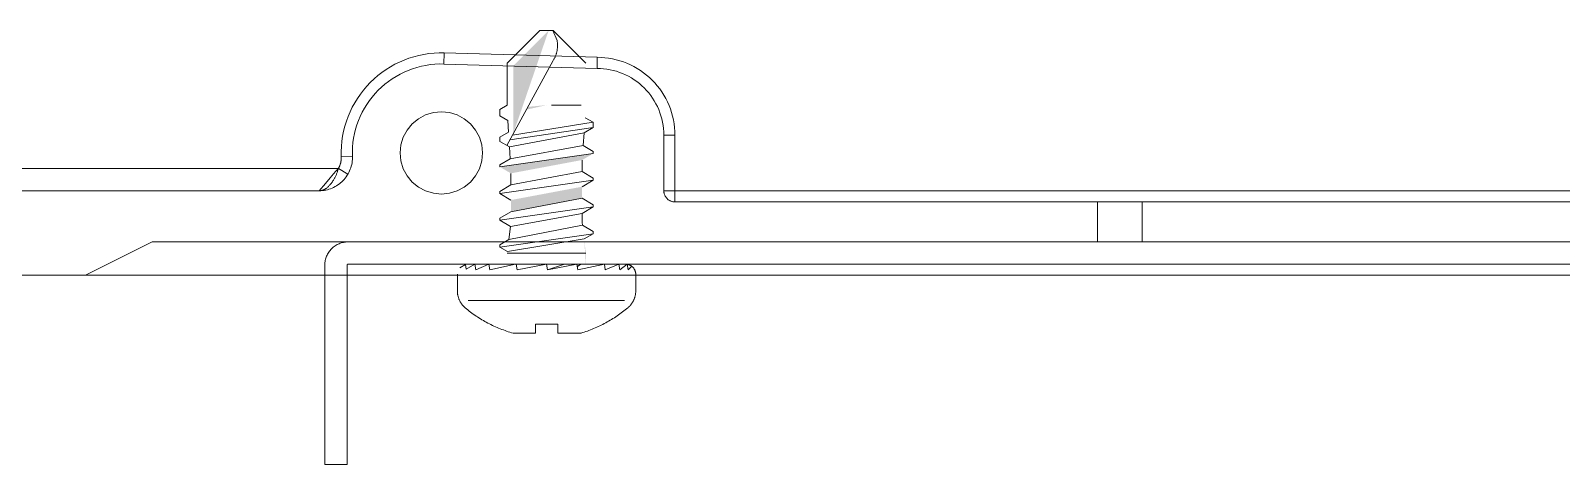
# Model space of a CAD drawing. Header units: metres. Extents: x 1838950 to 1842843, y 5171318 to 5174224.
# Drawn here: x 1841251.1811 to 1841251.2499, y 5171396.3115 to 5171396.331 of the extents above; entities that cross this region are included whole.
import ezdxf

# ---------------------------------------------------------------- set-up
doc = ezdxf.new("R2010")
doc.units = ezdxf.units.M
doc.header["$LTSCALE"] = 0.0254
doc.layers.add('00 CHAZAL Coupe A.5', color=7, linetype='Continuous', lineweight=18)

# ---------------------------------------------------------------- blocks, each defined once
blk = doc.blocks.new('Groupe-1802-1')
at = {"layer": '00 CHAZAL Coupe A.5', "color": 7, "linetype": 'Continuous', "lineweight": 5}
for p, q in [((1841251.204076, 5171396.330988), (1841251.204491, 5171396.330988)), ((1841251.204283, 5171396.330988), (1841251.204583, 5171396.330988)), ((1841251.206562, 5171396.329788), (1841251.206555, 5171396.329288)), ((1841251.205835, 5171396.327638), (1841251.2045, 5171396.327638)), ((1841251.202627, 5171396.326072), (1841251.206383, 5171396.326625)), ((1841251.206383, 5171396.326865), (1841251.206021, 5171396.327074)), ((1841251.20593, 5171396.325821), (1841251.205972, 5171396.326387)), ((1841251.210055, 5171396.326288), (1841251.209555, 5171396.326288)), ((1841251.205883, 5171396.324648), (1841251.205883, 5171396.325171)), ((1841251.194924, 5171396.324788), (1841251.161555, 5171396.324788)), ((1841251.205883, 5171396.323971), (1841251.206383, 5171396.324259)), ((1841251.262892, 5171396.323788), (1841251.209555, 5171396.323788)), ((1841251.202683, 5171396.323371), (1841251.202183, 5171396.323659)), ((1841251.262892, 5171396.323288), (1841251.210055, 5171396.323288)), ((1841251.229055, 5171396.321488), (1841251.229055, 5171396.323288)), ((1841251.231055, 5171396.321488), (1841251.231055, 5171396.323288)), ((1841251.205883, 5171396.322771), (1841251.206383, 5171396.323059)), ((1841251.202183, 5171396.321259), (1841251.206383, 5171396.321859)), ((1841251.202661, 5171396.322184), (1841251.20259, 5171396.321594)), ((1841251.202517, 5171396.320988), (1841251.20605, 5171396.320988)), ((1841251.202746, 5171396.320488), (1841251.202751, 5171396.320459)), ((1841251.205649, 5171396.320488), (1841251.204327, 5171396.320237)), ((1841251.205667, 5171396.320383), (1841251.205821, 5171396.320488)), ((1841251.200273, 5171396.319441), (1841251.200273, 5171396.319988)), ((1841251.208293, 5171396.319441), (1841251.208293, 5171396.319988)), ((1841251.20076, 5171396.318854), (1841251.207787, 5171396.318854))]:
    blk.add_line(p, q, dxfattribs=at)
at = {"layer": '00 CHAZAL Coupe A.5', "color": 7, "linetype": 'Continuous', "lineweight": 5, "flags": 128}
for points in [[(1841251.269455, 5171396.319988), (1841251.173006, 5171396.319988)], [(1841251.265384, 5171396.321488), (1841251.186555, 5171396.321488), (1841251.183555, 5171396.319988)], [(1841251.202615, 5171396.325758), (1841251.202183, 5171396.326007), (1841251.202183, 5171396.326201), (1841251.202576, 5171396.326428), (1841251.202546, 5171396.326954), (1841251.202183, 5171396.327164), (1841251.202183, 5171396.327445), (1841251.202517, 5171396.327638), (1841251.202517, 5171396.329521), (1841251.203983, 5171396.330988), (1841251.204583, 5171396.330988), (1841251.20605, 5171396.329521)], [(1841251.204572, 5171396.330988), (1841251.204757, 5171396.330543), (1841251.204761, 5171396.330514), (1841251.204766, 5171396.330485), (1841251.204769, 5171396.330457), (1841251.204772, 5171396.330427), (1841251.204774, 5171396.330398), (1841251.204775, 5171396.330369), (1841251.204776, 5171396.33034), (1841251.204776, 5171396.330311), (1841251.204776, 5171396.330282), (1841251.204774, 5171396.330253), (1841251.204772, 5171396.330224), (1841251.20477, 5171396.330194), (1841251.204767, 5171396.330165), (1841251.204763, 5171396.330137), (1841251.204758, 5171396.330108), (1841251.204753, 5171396.330079), (1841251.204747, 5171396.33005), (1841251.204741, 5171396.330022), (1841251.204733, 5171396.329994), (1841251.204726, 5171396.329966), (1841251.204717, 5171396.329938), (1841251.204708, 5171396.32991), (1841251.204698, 5171396.329882), (1841251.204688, 5171396.329855), (1841251.204677, 5171396.329828), (1841251.204666, 5171396.329801), (1841251.204653, 5171396.329775), (1841251.204641, 5171396.329749), (1841251.204627, 5171396.329723), (1841251.204613, 5171396.329697), (1841251.204599, 5171396.329672), (1841251.204584, 5171396.329647), (1841251.202494, 5171396.325828)], [(1841251.194319, 5171396.311488), (1841251.195319, 5171396.311488), (1841251.195319, 5171396.320456), (1841251.195319, 5171396.320457), (1841251.195319, 5171396.320459), (1841251.195319, 5171396.32046), (1841251.19532, 5171396.320462), (1841251.19532, 5171396.320464), (1841251.19532, 5171396.320465), (1841251.195321, 5171396.320467), (1841251.195321, 5171396.320468), (1841251.195322, 5171396.320469), (1841251.195323, 5171396.320471), (1841251.195324, 5171396.320472), (1841251.195324, 5171396.320474), (1841251.195325, 5171396.320475), (1841251.195326, 5171396.320476), (1841251.195327, 5171396.320477), (1841251.195328, 5171396.320478), (1841251.195329, 5171396.320479), (1841251.195331, 5171396.32048), (1841251.195332, 5171396.320481), (1841251.195333, 5171396.320482), (1841251.195334, 5171396.320483), (1841251.195336, 5171396.320484), (1841251.195337, 5171396.320485), (1841251.195339, 5171396.320485), (1841251.19534, 5171396.320486), (1841251.195342, 5171396.320486), (1841251.195343, 5171396.320487), (1841251.195345, 5171396.320487), (1841251.195346, 5171396.320487), (1841251.195348, 5171396.320488), (1841251.195349, 5171396.320488), (1841251.195351, 5171396.320488), (1841251.318555, 5171396.320488)], [(1841251.318555, 5171396.321488), (1841251.195351, 5171396.321488), (1841251.1953, 5171396.321486), (1841251.19525, 5171396.321483), (1841251.195199, 5171396.321477), (1841251.19515, 5171396.321468), (1841251.1951, 5171396.321457), (1841251.195051, 5171396.321443), (1841251.195003, 5171396.321427), (1841251.194956, 5171396.321409), (1841251.19491, 5171396.321389), (1841251.194864, 5171396.321366), (1841251.19482, 5171396.321341), (1841251.194778, 5171396.321314), (1841251.194736, 5171396.321285), (1841251.194696, 5171396.321253), (1841251.194658, 5171396.32122), (1841251.194621, 5171396.321185), (1841251.194586, 5171396.321149), (1841251.194553, 5171396.32111), (1841251.194522, 5171396.32107), (1841251.194493, 5171396.321029), (1841251.194466, 5171396.320986), (1841251.194441, 5171396.320942), (1841251.194418, 5171396.320897), (1841251.194398, 5171396.320851), (1841251.194379, 5171396.320803), (1841251.194363, 5171396.320755), (1841251.19435, 5171396.320707), (1841251.194339, 5171396.320657), (1841251.19433, 5171396.320607), (1841251.194324, 5171396.320557), (1841251.19432, 5171396.320506), (1841251.194319, 5171396.320456), (1841251.194319, 5171396.311488)], [(1841251.199684, 5171396.329986), (1841251.199454, 5171396.329987), (1841251.199224, 5171396.329976), (1841251.198995, 5171396.329953), (1841251.198768, 5171396.329918), (1841251.198543, 5171396.329872), (1841251.19832, 5171396.329815), (1841251.1981, 5171396.329746), (1841251.197885, 5171396.329666), (1841251.197673, 5171396.329576), (1841251.197467, 5171396.329474), (1841251.197266, 5171396.329362), (1841251.197071, 5171396.32924), (1841251.196882, 5171396.329108), (1841251.196701, 5171396.328967), (1841251.196527, 5171396.328817), (1841251.196361, 5171396.328658), (1841251.196203, 5171396.32849), (1841251.196054, 5171396.328315), (1841251.195914, 5171396.328132), (1841251.195783, 5171396.327943), (1841251.195663, 5171396.327747), (1841251.195552, 5171396.327545), (1841251.195453, 5171396.327338), (1841251.195363, 5171396.327126), (1841251.195285, 5171396.32691), (1841251.195218, 5171396.32669), (1841251.195162, 5171396.326466), (1841251.195118, 5171396.326241), (1841251.195085, 5171396.326013), (1841251.195064, 5171396.325784), (1841251.195055, 5171396.325554), (1841251.195058, 5171396.325324), (1841251.195058, 5171396.325307), (1841251.195058, 5171396.325289), (1841251.195058, 5171396.325272), (1841251.195058, 5171396.325254), (1841251.195057, 5171396.325237), (1841251.195056, 5171396.325219), (1841251.195054, 5171396.325202), (1841251.195053, 5171396.325184), (1841251.195051, 5171396.325167), (1841251.195049, 5171396.32515), (1841251.195046, 5171396.325132), (1841251.195043, 5171396.325115), (1841251.19504, 5171396.325098), (1841251.195037, 5171396.325081), (1841251.195033, 5171396.325063), (1841251.195029, 5171396.325046), (1841251.195024, 5171396.32503), (1841251.19502, 5171396.325013), (1841251.195015, 5171396.324996), (1841251.195009, 5171396.324979), (1841251.195004, 5171396.324963), (1841251.194998, 5171396.324946), (1841251.194992, 5171396.32493), (1841251.194986, 5171396.324913), (1841251.194979, 5171396.324897), (1841251.194972, 5171396.324881), (1841251.194965, 5171396.324865), (1841251.194957, 5171396.324849), (1841251.194949, 5171396.324834), (1841251.194941, 5171396.324818), (1841251.194933, 5171396.324803), (1841251.194924, 5171396.324788), (1841251.195357, 5171396.324538)], [(1841251.206562, 5171396.329788), (1841251.206734, 5171396.329783), (1841251.206905, 5171396.32977), (1841251.207075, 5171396.329749), (1841251.207244, 5171396.329719), (1841251.207411, 5171396.329681), (1841251.207576, 5171396.329635), (1841251.207739, 5171396.329581), (1841251.207899, 5171396.329519), (1841251.208056, 5171396.329449), (1841251.208209, 5171396.329372), (1841251.208358, 5171396.329287), (1841251.208503, 5171396.329195), (1841251.208643, 5171396.329096), (1841251.208778, 5171396.328991), (1841251.208908, 5171396.328878), (1841251.209032, 5171396.32876), (1841251.20915, 5171396.328636), (1841251.209262, 5171396.328506), (1841251.209368, 5171396.32837), (1841251.209466, 5171396.32823), (1841251.209558, 5171396.328085), (1841251.209642, 5171396.327936), (1841251.209719, 5171396.327782), (1841251.209789, 5171396.327625), (1841251.209851, 5171396.327465), (1841251.209904, 5171396.327302), (1841251.20995, 5171396.327137), (1841251.209987, 5171396.32697), (1841251.210017, 5171396.326801), (1841251.210038, 5171396.32663), (1841251.21005, 5171396.326459), (1841251.210055, 5171396.326288), (1841251.210055, 5171396.323288), (1841251.21003, 5171396.323288), (1841251.210006, 5171396.32329), (1841251.209981, 5171396.323293), (1841251.209957, 5171396.323297), (1841251.209933, 5171396.323303), (1841251.209909, 5171396.323309), (1841251.209886, 5171396.323317), (1841251.209863, 5171396.323326), (1841251.209841, 5171396.323336), (1841251.209819, 5171396.323347), (1841251.209798, 5171396.323359), (1841251.209777, 5171396.323372), (1841251.209757, 5171396.323386), (1841251.209737, 5171396.323401), (1841251.209719, 5171396.323417), (1841251.209701, 5171396.323434), (1841251.209684, 5171396.323452), (1841251.209668, 5171396.32347), (1841251.209653, 5171396.32349), (1841251.209639, 5171396.32351), (1841251.209626, 5171396.323531), (1841251.209614, 5171396.323552), (1841251.209603, 5171396.323574), (1841251.209593, 5171396.323596), (1841251.209584, 5171396.323619), (1841251.209576, 5171396.323643), (1841251.20957, 5171396.323666), (1841251.209564, 5171396.32369), (1841251.20956, 5171396.323714), (1841251.209557, 5171396.323739), (1841251.209555, 5171396.323763), (1841251.209555, 5171396.323788), (1841251.209555, 5171396.326288), (1841251.209551, 5171396.326435), (1841251.20954, 5171396.326582), (1841251.209522, 5171396.326728), (1841251.209497, 5171396.326873), (1841251.209465, 5171396.327017), (1841251.209425, 5171396.327159), (1841251.209379, 5171396.327298), (1841251.209326, 5171396.327436), (1841251.209267, 5171396.32757), (1841251.2092, 5171396.327702), (1841251.209128, 5171396.32783), (1841251.209049, 5171396.327954), (1841251.208964, 5171396.328075), (1841251.208874, 5171396.328191), (1841251.208777, 5171396.328302), (1841251.208676, 5171396.328409), (1841251.208569, 5171396.328511), (1841251.208458, 5171396.328607), (1841251.208342, 5171396.328697), (1841251.208221, 5171396.328782), (1841251.208097, 5171396.328861), (1841251.207969, 5171396.328933), (1841251.207837, 5171396.329), (1841251.207703, 5171396.329059), (1841251.207565, 5171396.329112), (1841251.207425, 5171396.329158), (1841251.207283, 5171396.329198), (1841251.20714, 5171396.32923), (1841251.206995, 5171396.329255), (1841251.206849, 5171396.329273), (1841251.206702, 5171396.329284), (1841251.206555, 5171396.329288), (1841251.19967, 5171396.329486), (1841251.199684, 5171396.329986), (1841251.206562, 5171396.329788)], [(1841251.195557, 5171396.325342), (1841251.195555, 5171396.325547), (1841251.195563, 5171396.325751), (1841251.195582, 5171396.325955), (1841251.195611, 5171396.326157), (1841251.19565, 5171396.326358), (1841251.1957, 5171396.326556), (1841251.19576, 5171396.326752), (1841251.195829, 5171396.326944), (1841251.195908, 5171396.327132), (1841251.195997, 5171396.327317), (1841251.196095, 5171396.327496), (1841251.196202, 5171396.32767), (1841251.196318, 5171396.327839), (1841251.196443, 5171396.328001), (1841251.196575, 5171396.328157), (1841251.196715, 5171396.328305), (1841251.196863, 5171396.328447), (1841251.197018, 5171396.32858), (1841251.197179, 5171396.328706), (1841251.197347, 5171396.328823), (1841251.19752, 5171396.328932), (1841251.197699, 5171396.329031), (1841251.197882, 5171396.329121), (1841251.19807, 5171396.329202), (1841251.198262, 5171396.329273), (1841251.198457, 5171396.329334), (1841251.198655, 5171396.329385), (1841251.198855, 5171396.329426), (1841251.199058, 5171396.329457), (1841251.199261, 5171396.329477), (1841251.199465, 5171396.329487), (1841251.19967, 5171396.329486)], [(1841251.197705, 5171396.325488), (1841251.19774, 5171396.325127), (1841251.197845, 5171396.32478), (1841251.198016, 5171396.32446), (1841251.198246, 5171396.32418), (1841251.198527, 5171396.323949), (1841251.198847, 5171396.323778), (1841251.199194, 5171396.323673), (1841251.199555, 5171396.323638), (1841251.199915, 5171396.323673), (1841251.200263, 5171396.323778), (1841251.200582, 5171396.323949), (1841251.200863, 5171396.32418), (1841251.201093, 5171396.32446), (1841251.201264, 5171396.32478), (1841251.201369, 5171396.325127), (1841251.201405, 5171396.325488), (1841251.201369, 5171396.325849), (1841251.201264, 5171396.326196), (1841251.201093, 5171396.326515), (1841251.200863, 5171396.326796), (1841251.200582, 5171396.327026), (1841251.200263, 5171396.327197), (1841251.199915, 5171396.327302), (1841251.199555, 5171396.327338), (1841251.199194, 5171396.327302), (1841251.198847, 5171396.327197), (1841251.198527, 5171396.327026), (1841251.198246, 5171396.326796), (1841251.198016, 5171396.326515), (1841251.197845, 5171396.326196), (1841251.19774, 5171396.325849), (1841251.197705, 5171396.325488)], [(1841251.202746, 5171396.32629), (1841251.206383, 5171396.326865), (1841251.206383, 5171396.326625), (1841251.205972, 5171396.326387), (1841251.202615, 5171396.325758), (1841251.202646, 5171396.325226), (1841251.20593, 5171396.325821), (1841251.206383, 5171396.325559), (1841251.206383, 5171396.325459), (1841251.202183, 5171396.324859), (1841251.202183, 5171396.324959), (1841251.202646, 5171396.325226)], [(1841251.195058, 5171396.325324), (1841251.195557, 5171396.325342), (1841251.195558, 5171396.325267), (1841251.195555, 5171396.325192), (1841251.195548, 5171396.325117), (1841251.195538, 5171396.325042), (1841251.195524, 5171396.324968), (1841251.195506, 5171396.324895), (1841251.195484, 5171396.324823), (1841251.195459, 5171396.324752), (1841251.19543, 5171396.324682), (1841251.195398, 5171396.324614), (1841251.195363, 5171396.324547), (1841251.195324, 5171396.324483), (1841251.195282, 5171396.32442), (1841251.195237, 5171396.32436), (1841251.195189, 5171396.324302), (1841251.195138, 5171396.324246), (1841251.195084, 5171396.324194), (1841251.195028, 5171396.324143), (1841251.194969, 5171396.324096), (1841251.194908, 5171396.324052), (1841251.194845, 5171396.324011), (1841251.19478, 5171396.323973), (1841251.194713, 5171396.323938), (1841251.194645, 5171396.323907), (1841251.194575, 5171396.323879), (1841251.194503, 5171396.323855), (1841251.194431, 5171396.323835), (1841251.194358, 5171396.323818), (1841251.194283, 5171396.323805), (1841251.194209, 5171396.323795), (1841251.194133, 5171396.32379), (1841251.194058, 5171396.323788), (1841251.157421, 5171396.323788)], [(1841251.202683, 5171396.324048), (1841251.205883, 5171396.324648), (1841251.206383, 5171396.324359), (1841251.206383, 5171396.324259), (1841251.202183, 5171396.323659), (1841251.202183, 5171396.323759), (1841251.202683, 5171396.324048), (1841251.202683, 5171396.324571)], [(1841251.202183, 5171396.322459), (1841251.202183, 5171396.322559), (1841251.202683, 5171396.322848), (1841251.205883, 5171396.323448), (1841251.206383, 5171396.323159), (1841251.206383, 5171396.323059), (1841251.202183, 5171396.322459), (1841251.202661, 5171396.322184), (1841251.205883, 5171396.322771), (1841251.205883, 5171396.322369), (1841251.205899, 5171396.322239), (1841251.206383, 5171396.321959), (1841251.206383, 5171396.321859), (1841251.205973, 5171396.321623), (1841251.202526, 5171396.321062), (1841251.202183, 5171396.321259), (1841251.202183, 5171396.321359), (1841251.20259, 5171396.321594), (1841251.205899, 5171396.322239)], [(1841251.203475, 5171396.320488), (1841251.202883, 5171396.320488), (1841251.20173, 5171396.320237), (1841251.201686, 5171396.320488), (1841251.201102, 5171396.320237), (1841251.201058, 5171396.320488), (1841251.200676, 5171396.320262), (1841251.200638, 5171396.320478), (1841251.200386, 5171396.320329)], [(1841251.202918, 5171396.320488), (1841251.202962, 5171396.320237), (1841251.204283, 5171396.320488), (1841251.204327, 5171396.320237), (1841251.205091, 5171396.320488), (1841251.205649, 5171396.320488), (1841251.205693, 5171396.320237), (1841251.206881, 5171396.320488), (1841251.206925, 5171396.320237), (1841251.207526, 5171396.320488), (1841251.20757, 5171396.320237), (1841251.207907, 5171396.320482), (1841251.207951, 5171396.320231), (1841251.208113, 5171396.320393)], [(1841251.205834, 5171396.317388), (1841251.205906, 5171396.31741), (1841251.205978, 5171396.317434), (1841251.206049, 5171396.317458), (1841251.20612, 5171396.317483), (1841251.206191, 5171396.317509), (1841251.206261, 5171396.317536), (1841251.206331, 5171396.317564), (1841251.206401, 5171396.317592), (1841251.20647, 5171396.317622), (1841251.206539, 5171396.317652), (1841251.206607, 5171396.317684), (1841251.206675, 5171396.317716), (1841251.206743, 5171396.317749), (1841251.206811, 5171396.317782), (1841251.206877, 5171396.317817), (1841251.206944, 5171396.317852), (1841251.20701, 5171396.317889), (1841251.207075, 5171396.317926), (1841251.20714, 5171396.317964), (1841251.207205, 5171396.318003), (1841251.207269, 5171396.318042), (1841251.207333, 5171396.318082), (1841251.207396, 5171396.318124), (1841251.207458, 5171396.318165), (1841251.20752, 5171396.318208), (1841251.207582, 5171396.318252), (1841251.207643, 5171396.318296), (1841251.207703, 5171396.318341), (1841251.207763, 5171396.318386), (1841251.207822, 5171396.318433), (1841251.207881, 5171396.31848), (1841251.207939, 5171396.318528), (1841251.20796, 5171396.318546), (1841251.20798, 5171396.318564), (1841251.207999, 5171396.318583), (1841251.208018, 5171396.318603), (1841251.208036, 5171396.318622), (1841251.208054, 5171396.318643), (1841251.208072, 5171396.318664), (1841251.208088, 5171396.318685), (1841251.208105, 5171396.318707), (1841251.20812, 5171396.318729), (1841251.208135, 5171396.318752), (1841251.208149, 5171396.318775), (1841251.208163, 5171396.318798), (1841251.208176, 5171396.318822), (1841251.208189, 5171396.318846), (1841251.2082, 5171396.318871), (1841251.208211, 5171396.318895), (1841251.208222, 5171396.318921), (1841251.208232, 5171396.318946), (1841251.208241, 5171396.318971), (1841251.208249, 5171396.318997), (1841251.208257, 5171396.319023), (1841251.208264, 5171396.31905), (1841251.20827, 5171396.319076), (1841251.208275, 5171396.319103), (1841251.20828, 5171396.319129), (1841251.208284, 5171396.319156), (1841251.208287, 5171396.319183), (1841251.20829, 5171396.31921), (1841251.208292, 5171396.319237), (1841251.208293, 5171396.319264), (1841251.208293, 5171396.319291), (1841251.208293, 5171396.320034), (1841251.208292, 5171396.320057), (1841251.20829, 5171396.320079), (1841251.208287, 5171396.320101), (1841251.208283, 5171396.320123), (1841251.208278, 5171396.320145), (1841251.208272, 5171396.320166), (1841251.208265, 5171396.320187), (1841251.208257, 5171396.320208), (1841251.208247, 5171396.320229), (1841251.208237, 5171396.320248), (1841251.208226, 5171396.320268), (1841251.208214, 5171396.320287), (1841251.208201, 5171396.320305), (1841251.208187, 5171396.320322), (1841251.208172, 5171396.320339), (1841251.208156, 5171396.320355), (1841251.20814, 5171396.320371), (1841251.208123, 5171396.320385), (1841251.208105, 5171396.320399), (1841251.208087, 5171396.320411), (1841251.208068, 5171396.320423), (1841251.208049, 5171396.320434), (1841251.208029, 5171396.320444), (1841251.208008, 5171396.320453), (1841251.207987, 5171396.320461), (1841251.207966, 5171396.320468), (1841251.207944, 5171396.320474), (1841251.207923, 5171396.320479), (1841251.207901, 5171396.320483), (1841251.207878, 5171396.320485), (1841251.207856, 5171396.320487), (1841251.207834, 5171396.320488), (1841251.205091, 5171396.320488)], [(1841251.200627, 5171396.318528), (1841251.200607, 5171396.318546), (1841251.200587, 5171396.318564), (1841251.200567, 5171396.318583), (1841251.200548, 5171396.318603), (1841251.20053, 5171396.318622), (1841251.200512, 5171396.318643), (1841251.200495, 5171396.318664), (1841251.200478, 5171396.318685), (1841251.200462, 5171396.318707), (1841251.200446, 5171396.318729), (1841251.200431, 5171396.318752), (1841251.200417, 5171396.318775), (1841251.200403, 5171396.318798), (1841251.20039, 5171396.318822), (1841251.200378, 5171396.318846), (1841251.200366, 5171396.318871), (1841251.200355, 5171396.318895), (1841251.200345, 5171396.318921), (1841251.200335, 5171396.318946), (1841251.200326, 5171396.318971), (1841251.200318, 5171396.318997), (1841251.20031, 5171396.319023), (1841251.200303, 5171396.31905), (1841251.200297, 5171396.319076), (1841251.200291, 5171396.319103), (1841251.200286, 5171396.319129), (1841251.200282, 5171396.319156), (1841251.200279, 5171396.319183), (1841251.200277, 5171396.31921), (1841251.200275, 5171396.319237), (1841251.200274, 5171396.319264), (1841251.200273, 5171396.319291), (1841251.200273, 5171396.320032)], [(1841251.202783, 5171396.317388), (1841251.202709, 5171396.317409), (1841251.202636, 5171396.317431), (1841251.202563, 5171396.317454), (1841251.20249, 5171396.317478), (1841251.202417, 5171396.317503), (1841251.202345, 5171396.317529), (1841251.202273, 5171396.317556), (1841251.202201, 5171396.317584), (1841251.20213, 5171396.317613), (1841251.202059, 5171396.317642), (1841251.201989, 5171396.317673), (1841251.201919, 5171396.317705), (1841251.201849, 5171396.317738), (1841251.20178, 5171396.317771), (1841251.201712, 5171396.317806), (1841251.201644, 5171396.317841), (1841251.201576, 5171396.317878), (1841251.201509, 5171396.317915), (1841251.201442, 5171396.317953), (1841251.201376, 5171396.317992), (1841251.20131, 5171396.318032), (1841251.201245, 5171396.318073), (1841251.201181, 5171396.318115), (1841251.201117, 5171396.318157), (1841251.201054, 5171396.318201), (1841251.200991, 5171396.318245), (1841251.200929, 5171396.31829), (1841251.200867, 5171396.318336), (1841251.200806, 5171396.318383), (1841251.200746, 5171396.31843), (1841251.200686, 5171396.318479), (1841251.200627, 5171396.318528), (1841251.200686, 5171396.318479), (1841251.200746, 5171396.31843), (1841251.200806, 5171396.318383), (1841251.200867, 5171396.318336), (1841251.200929, 5171396.31829), (1841251.200991, 5171396.318245), (1841251.201054, 5171396.318201), (1841251.201117, 5171396.318157), (1841251.201181, 5171396.318115), (1841251.201245, 5171396.318073), (1841251.20131, 5171396.318032), (1841251.201376, 5171396.317992), (1841251.201442, 5171396.317953), (1841251.201509, 5171396.317915), (1841251.201576, 5171396.317878), (1841251.201644, 5171396.317841), (1841251.201712, 5171396.317806), (1841251.20178, 5171396.317771), (1841251.201849, 5171396.317738), (1841251.201919, 5171396.317705), (1841251.201989, 5171396.317673), (1841251.202059, 5171396.317642), (1841251.20213, 5171396.317613), (1841251.202201, 5171396.317584), (1841251.202273, 5171396.317556), (1841251.202345, 5171396.317529), (1841251.202417, 5171396.317503), (1841251.20249, 5171396.317478), (1841251.202563, 5171396.317454), (1841251.202636, 5171396.317431), (1841251.202709, 5171396.317409), (1841251.202783, 5171396.317388), (1841251.203783, 5171396.317388), (1841251.203783, 5171396.317788), (1841251.204283, 5171396.317788), (1841251.204783, 5171396.317788), (1841251.204783, 5171396.317388), (1841251.205834, 5171396.317388), (1841251.204783, 5171396.317388), (1841251.204783, 5171396.317788), (1841251.204283, 5171396.317788), (1841251.203783, 5171396.317788), (1841251.203783, 5171396.317388), (1841251.202783, 5171396.317388)]]:
    blk.add_lwpolyline(points, dxfattribs=at)
at = {"layer": '00 CHAZAL Coupe A.5', "color": 7, "linetype": 'Continuous', "lineweight": 5}
blk.add_open_spline([(1841251.194058, 5171396.323788), (1841251.194223, 5171396.323793), (1841251.194503, 5171396.323976), (1841251.194824, 5171396.324422), (1841251.194923, 5171396.324782), (1841251.194923, 5171396.324785), (1841251.194924, 5171396.324788)], degree=2, knots=[0, 0, 0, 0.332464, 0.664927, 0.997391, 0.997391, 1, 1, 1], dxfattribs=at)
for points in [[(1841251.20279, 5171396.32637), (1841251.20279, 5171396.329402), (1841251.204376, 5171396.330988)], [(1841251.204584, 5171396.329647), (1841251.204584, 5171396.329647), (1841251.204604, 5171396.329634)], [(1841251.204604, 5171396.329634), (1841251.204604, 5171396.329634), (1841251.204624, 5171396.329622)], [(1841251.204624, 5171396.329622), (1841251.204624, 5171396.329622), (1841251.204645, 5171396.32961)], [(1841251.204645, 5171396.32961), (1841251.204645, 5171396.32961), (1841251.204666, 5171396.329598)], [(1841251.204666, 5171396.329598), (1841251.204666, 5171396.329598), (1841251.204687, 5171396.329587)], [(1841251.204687, 5171396.329587), (1841251.204687, 5171396.329587), (1841251.204708, 5171396.329576)], [(1841251.204708, 5171396.329576), (1841251.204708, 5171396.329576), (1841251.204729, 5171396.329565)], [(1841251.204729, 5171396.329565), (1841251.204729, 5171396.329565), (1841251.204751, 5171396.329555)], [(1841251.204751, 5171396.329555), (1841251.204751, 5171396.329555), (1841251.204773, 5171396.329544)], [(1841251.204773, 5171396.329544), (1841251.204773, 5171396.329544), (1841251.204794, 5171396.329535)], [(1841251.204794, 5171396.329535), (1841251.204794, 5171396.329535), (1841251.204816, 5171396.329525)], [(1841251.204816, 5171396.329525), (1841251.204816, 5171396.329525), (1841251.204838, 5171396.329516)], [(1841251.204838, 5171396.329516), (1841251.204838, 5171396.329516), (1841251.204861, 5171396.329507)], [(1841251.204861, 5171396.329507), (1841251.204861, 5171396.329507), (1841251.204883, 5171396.329499)], [(1841251.204883, 5171396.329499), (1841251.204883, 5171396.329499), (1841251.204905, 5171396.329491)], [(1841251.204905, 5171396.329491), (1841251.204905, 5171396.329491), (1841251.204928, 5171396.329483)], [(1841251.204928, 5171396.329483), (1841251.204928, 5171396.329483), (1841251.204951, 5171396.329475)], [(1841251.204951, 5171396.329475), (1841251.204951, 5171396.329475), (1841251.204974, 5171396.329468)], [(1841251.204974, 5171396.329468), (1841251.204974, 5171396.329468), (1841251.204996, 5171396.329461)], [(1841251.204996, 5171396.329461), (1841251.204996, 5171396.329461), (1841251.205019, 5171396.329455)], [(1841251.205019, 5171396.329455), (1841251.205019, 5171396.329455), (1841251.205043, 5171396.329449)], [(1841251.205043, 5171396.329449), (1841251.205043, 5171396.329449), (1841251.205066, 5171396.329443)], [(1841251.205066, 5171396.329443), (1841251.205066, 5171396.329443), (1841251.205089, 5171396.329438)], [(1841251.205089, 5171396.329438), (1841251.205089, 5171396.329438), (1841251.205112, 5171396.329433)], [(1841251.205112, 5171396.329433), (1841251.205112, 5171396.329433), (1841251.205136, 5171396.329428)], [(1841251.205136, 5171396.329428), (1841251.205136, 5171396.329428), (1841251.205159, 5171396.329424)], [(1841251.205159, 5171396.329424), (1841251.205159, 5171396.329424), (1841251.205183, 5171396.32942)], [(1841251.205183, 5171396.32942), (1841251.205183, 5171396.32942), (1841251.205207, 5171396.329416)], [(1841251.205207, 5171396.329416), (1841251.205207, 5171396.329416), (1841251.20523, 5171396.329413)], [(1841251.20523, 5171396.329413), (1841251.20523, 5171396.329413), (1841251.205254, 5171396.32941)], [(1841251.205254, 5171396.32941), (1841251.205254, 5171396.32941), (1841251.205278, 5171396.329407)], [(1841251.205278, 5171396.329407), (1841251.205278, 5171396.329407), (1841251.205301, 5171396.329405)], [(1841251.205301, 5171396.329405), (1841251.205301, 5171396.329405), (1841251.205325, 5171396.329403)], [(1841251.205325, 5171396.329403), (1841251.205325, 5171396.329403), (1841251.205349, 5171396.329402)], [(1841251.205349, 5171396.329402), (1841251.205349, 5171396.329402), (1841251.205373, 5171396.329401)], [(1841251.205373, 5171396.329401), (1841251.205373, 5171396.329401), (1841251.205397, 5171396.3294)], [(1841251.205397, 5171396.3294), (1841251.205397, 5171396.3294), (1841251.205421, 5171396.329399)], [(1841251.205421, 5171396.329399), (1841251.205421, 5171396.329399), (1841251.205445, 5171396.329399)], [(1841251.205445, 5171396.329399), (1841251.205445, 5171396.329399), (1841251.205469, 5171396.329399)], [(1841251.205469, 5171396.329399), (1841251.205469, 5171396.329399), (1841251.205492, 5171396.3294)], [(1841251.205492, 5171396.3294), (1841251.205492, 5171396.3294), (1841251.205516, 5171396.329401)], [(1841251.205516, 5171396.329401), (1841251.205516, 5171396.329401), (1841251.20554, 5171396.329402)], [(1841251.20554, 5171396.329402), (1841251.20554, 5171396.329402), (1841251.205564, 5171396.329404)], [(1841251.205564, 5171396.329404), (1841251.205564, 5171396.329404), (1841251.205588, 5171396.329406)], [(1841251.205588, 5171396.329406), (1841251.205588, 5171396.329406), (1841251.205612, 5171396.329409)], [(1841251.205612, 5171396.329409), (1841251.205612, 5171396.329409), (1841251.205635, 5171396.329411)], [(1841251.205635, 5171396.329411), (1841251.205635, 5171396.329411), (1841251.205659, 5171396.329415)], [(1841251.205659, 5171396.329415), (1841251.205659, 5171396.329415), (1841251.205683, 5171396.329418)], [(1841251.205683, 5171396.329418), (1841251.205683, 5171396.329418), (1841251.205706, 5171396.329422)], [(1841251.205706, 5171396.329422), (1841251.205706, 5171396.329422), (1841251.20573, 5171396.329426)], [(1841251.20573, 5171396.329426), (1841251.20573, 5171396.329426), (1841251.205753, 5171396.329431)], [(1841251.205753, 5171396.329431), (1841251.205753, 5171396.329431), (1841251.205777, 5171396.329435)], [(1841251.205777, 5171396.329435), (1841251.205777, 5171396.329435), (1841251.2058, 5171396.329441)], [(1841251.2058, 5171396.329441), (1841251.2058, 5171396.329441), (1841251.205823, 5171396.329446)], [(1841251.205823, 5171396.329446), (1841251.205823, 5171396.329446), (1841251.205846, 5171396.329452)], [(1841251.205846, 5171396.329452), (1841251.205846, 5171396.329452), (1841251.205869, 5171396.329458)], [(1841251.205869, 5171396.329458), (1841251.205869, 5171396.329458), (1841251.205892, 5171396.329465)], [(1841251.205892, 5171396.329465), (1841251.205892, 5171396.329465), (1841251.205915, 5171396.329472)], [(1841251.205915, 5171396.329472), (1841251.205915, 5171396.329472), (1841251.205938, 5171396.329479)], [(1841251.205938, 5171396.329479), (1841251.205938, 5171396.329479), (1841251.205961, 5171396.329487)], [(1841251.205961, 5171396.329487), (1841251.205961, 5171396.329487), (1841251.205983, 5171396.329495)], [(1841251.205983, 5171396.329495), (1841251.205983, 5171396.329495), (1841251.206006, 5171396.329503)], [(1841251.206006, 5171396.329503), (1841251.206006, 5171396.329503), (1841251.206028, 5171396.329512)], [(1841251.206028, 5171396.329512), (1841251.206028, 5171396.329512), (1841251.20605, 5171396.329521)], [(1841251.20605, 5171396.329521), (1841251.20605, 5171396.329521), (1841251.20605, 5171396.327468)], [(1841251.203265, 5171396.327237), (1841251.204283, 5171396.327638), (1841251.204283, 5171396.327638), (1841251.203484, 5171396.327638)], [(1841251.203442, 5171396.327561), (1841251.204283, 5171396.327638), (1841251.203371, 5171396.327432)], [(1841251.20605, 5171396.327468), (1841251.20605, 5171396.327468), (1841251.206021, 5171396.327074)], [(1841251.206021, 5171396.327074), (1841251.206021, 5171396.327074), (1841251.20285, 5171396.326479)], [(1841251.202183, 5171396.324859), (1841251.202683, 5171396.324571), (1841251.206383, 5171396.325459), (1841251.205883, 5171396.325171)], [(1841251.202683, 5171396.322848), (1841251.202683, 5171396.323371), (1841251.205883, 5171396.323448), (1841251.205883, 5171396.323971)], [(1841251.202526, 5171396.321062), (1841251.202517, 5171396.320988), (1841251.202517, 5171396.320488)], [(1841251.205973, 5171396.321623), (1841251.20605, 5171396.320988), (1841251.20605, 5171396.320488)], [(1841251.200386, 5171396.32033), (1841251.200386, 5171396.32033), (1841251.200379, 5171396.320322)], [(1841251.200394, 5171396.320338), (1841251.200394, 5171396.320338), (1841251.200386, 5171396.32033)], [(1841251.200402, 5171396.320347), (1841251.200402, 5171396.320347), (1841251.200394, 5171396.320338)], [(1841251.200409, 5171396.320355), (1841251.200409, 5171396.320355), (1841251.200402, 5171396.320347)], [(1841251.200417, 5171396.320362), (1841251.200417, 5171396.320362), (1841251.200409, 5171396.320355)], [(1841251.200426, 5171396.32037), (1841251.200426, 5171396.32037), (1841251.200417, 5171396.320362)], [(1841251.200434, 5171396.320377), (1841251.200434, 5171396.320377), (1841251.200426, 5171396.32037)], [(1841251.200443, 5171396.320385), (1841251.200443, 5171396.320385), (1841251.200434, 5171396.320377)], [(1841251.200452, 5171396.320392), (1841251.200452, 5171396.320392), (1841251.200443, 5171396.320385)], [(1841251.20046, 5171396.320398), (1841251.20046, 5171396.320398), (1841251.200452, 5171396.320392)], [(1841251.20047, 5171396.320405), (1841251.20047, 5171396.320405), (1841251.20046, 5171396.320398)], [(1841251.200479, 5171396.320411), (1841251.200479, 5171396.320411), (1841251.20047, 5171396.320405)], [(1841251.200488, 5171396.320417), (1841251.200488, 5171396.320417), (1841251.200479, 5171396.320411)], [(1841251.200498, 5171396.320423), (1841251.200498, 5171396.320423), (1841251.200488, 5171396.320417)], [(1841251.200508, 5171396.320429), (1841251.200508, 5171396.320429), (1841251.200498, 5171396.320423)], [(1841251.200517, 5171396.320434), (1841251.200517, 5171396.320434), (1841251.200508, 5171396.320429)], [(1841251.200527, 5171396.320439), (1841251.200527, 5171396.320439), (1841251.200517, 5171396.320434)], [(1841251.200537, 5171396.320444), (1841251.200537, 5171396.320444), (1841251.200527, 5171396.320439)], [(1841251.200548, 5171396.320449), (1841251.200548, 5171396.320449), (1841251.200537, 5171396.320444)], [(1841251.200558, 5171396.320453), (1841251.200558, 5171396.320453), (1841251.200548, 5171396.320449)], [(1841251.200568, 5171396.320457), (1841251.200568, 5171396.320457), (1841251.200558, 5171396.320453)], [(1841251.200579, 5171396.320461), (1841251.200579, 5171396.320461), (1841251.200568, 5171396.320457)], [(1841251.20059, 5171396.320465), (1841251.20059, 5171396.320465), (1841251.200579, 5171396.320461)], [(1841251.2006, 5171396.320468), (1841251.2006, 5171396.320468), (1841251.20059, 5171396.320465)], [(1841251.200611, 5171396.320471), (1841251.200611, 5171396.320471), (1841251.2006, 5171396.320468)], [(1841251.200622, 5171396.320474), (1841251.200622, 5171396.320474), (1841251.200611, 5171396.320471)], [(1841251.200633, 5171396.320477), (1841251.200633, 5171396.320477), (1841251.200622, 5171396.320474)], [(1841251.200644, 5171396.320479), (1841251.200644, 5171396.320479), (1841251.200633, 5171396.320477)], [(1841251.200655, 5171396.320481), (1841251.200655, 5171396.320481), (1841251.200644, 5171396.320479)], [(1841251.200666, 5171396.320483), (1841251.200666, 5171396.320483), (1841251.200655, 5171396.320481)], [(1841251.200677, 5171396.320484), (1841251.200677, 5171396.320484), (1841251.200666, 5171396.320483)], [(1841251.200688, 5171396.320485), (1841251.200688, 5171396.320485), (1841251.200677, 5171396.320484)], [(1841251.200699, 5171396.320486), (1841251.200699, 5171396.320486), (1841251.200688, 5171396.320485)], [(1841251.20071, 5171396.320487), (1841251.20071, 5171396.320487), (1841251.200699, 5171396.320486)], [(1841251.200722, 5171396.320488), (1841251.200722, 5171396.320488), (1841251.20071, 5171396.320487)], [(1841251.200733, 5171396.320488), (1841251.200733, 5171396.320488), (1841251.200722, 5171396.320488)], [(1841251.203475, 5171396.320488), (1841251.203475, 5171396.320488), (1841251.200733, 5171396.320488)], [(1841251.203501, 5171396.320339), (1841251.203501, 5171396.320339), (1841251.203475, 5171396.320488)], [(1841251.200274, 5171396.320044), (1841251.200274, 5171396.320044), (1841251.200273, 5171396.320032)], [(1841251.200275, 5171396.320066), (1841251.200275, 5171396.320066), (1841251.200274, 5171396.320055)], [(1841251.200274, 5171396.320055), (1841251.200274, 5171396.320055), (1841251.200274, 5171396.320044)], [(1841251.200276, 5171396.320077), (1841251.200276, 5171396.320077), (1841251.200275, 5171396.320066)], [(1841251.200277, 5171396.320088), (1841251.200277, 5171396.320088), (1841251.200276, 5171396.320077)], [(1841251.200279, 5171396.320099), (1841251.200279, 5171396.320099), (1841251.200277, 5171396.320088)], [(1841251.200281, 5171396.320111), (1841251.200281, 5171396.320111), (1841251.200279, 5171396.320099)], [(1841251.200283, 5171396.320122), (1841251.200283, 5171396.320122), (1841251.200281, 5171396.320111)], [(1841251.200285, 5171396.320132), (1841251.200285, 5171396.320132), (1841251.200283, 5171396.320122)], [(1841251.200288, 5171396.320143), (1841251.200288, 5171396.320143), (1841251.200285, 5171396.320132)], [(1841251.200291, 5171396.320154), (1841251.200291, 5171396.320154), (1841251.200288, 5171396.320143)], [(1841251.200294, 5171396.320165), (1841251.200294, 5171396.320165), (1841251.200291, 5171396.320154)], [(1841251.200298, 5171396.320176), (1841251.200298, 5171396.320176), (1841251.200294, 5171396.320165)], [(1841251.200301, 5171396.320186), (1841251.200301, 5171396.320186), (1841251.200298, 5171396.320176)], [(1841251.200305, 5171396.320197), (1841251.200305, 5171396.320197), (1841251.200301, 5171396.320186)], [(1841251.20031, 5171396.320207), (1841251.20031, 5171396.320207), (1841251.200305, 5171396.320197)], [(1841251.200314, 5171396.320217), (1841251.200314, 5171396.320217), (1841251.20031, 5171396.320207)], [(1841251.200319, 5171396.320227), (1841251.200319, 5171396.320227), (1841251.200314, 5171396.320217)], [(1841251.200324, 5171396.320237), (1841251.200324, 5171396.320237), (1841251.200319, 5171396.320227)], [(1841251.200329, 5171396.320247), (1841251.200329, 5171396.320247), (1841251.200324, 5171396.320237)], [(1841251.200334, 5171396.320257), (1841251.200334, 5171396.320257), (1841251.200329, 5171396.320247)], [(1841251.20034, 5171396.320267), (1841251.20034, 5171396.320267), (1841251.200334, 5171396.320257)], [(1841251.200346, 5171396.320276), (1841251.200346, 5171396.320276), (1841251.20034, 5171396.320267)], [(1841251.200352, 5171396.320286), (1841251.200352, 5171396.320286), (1841251.200346, 5171396.320276)], [(1841251.200359, 5171396.320295), (1841251.200359, 5171396.320295), (1841251.200352, 5171396.320286)], [(1841251.200365, 5171396.320304), (1841251.200365, 5171396.320304), (1841251.200359, 5171396.320295)], [(1841251.200372, 5171396.320313), (1841251.200372, 5171396.320313), (1841251.200365, 5171396.320304)], [(1841251.200379, 5171396.320322), (1841251.200379, 5171396.320322), (1841251.200372, 5171396.320313)]]:
    blk.add_solid(points, dxfattribs=at)

msp = doc.modelspace()

# ---------------------------------------------------------------- block references
at = {"layer": '00 CHAZAL Coupe A.5', "color": 7}
msp.add_blockref('Groupe-1802-1', (0, 0), dxfattribs=at)

doc.saveas('drawing.dxf')
